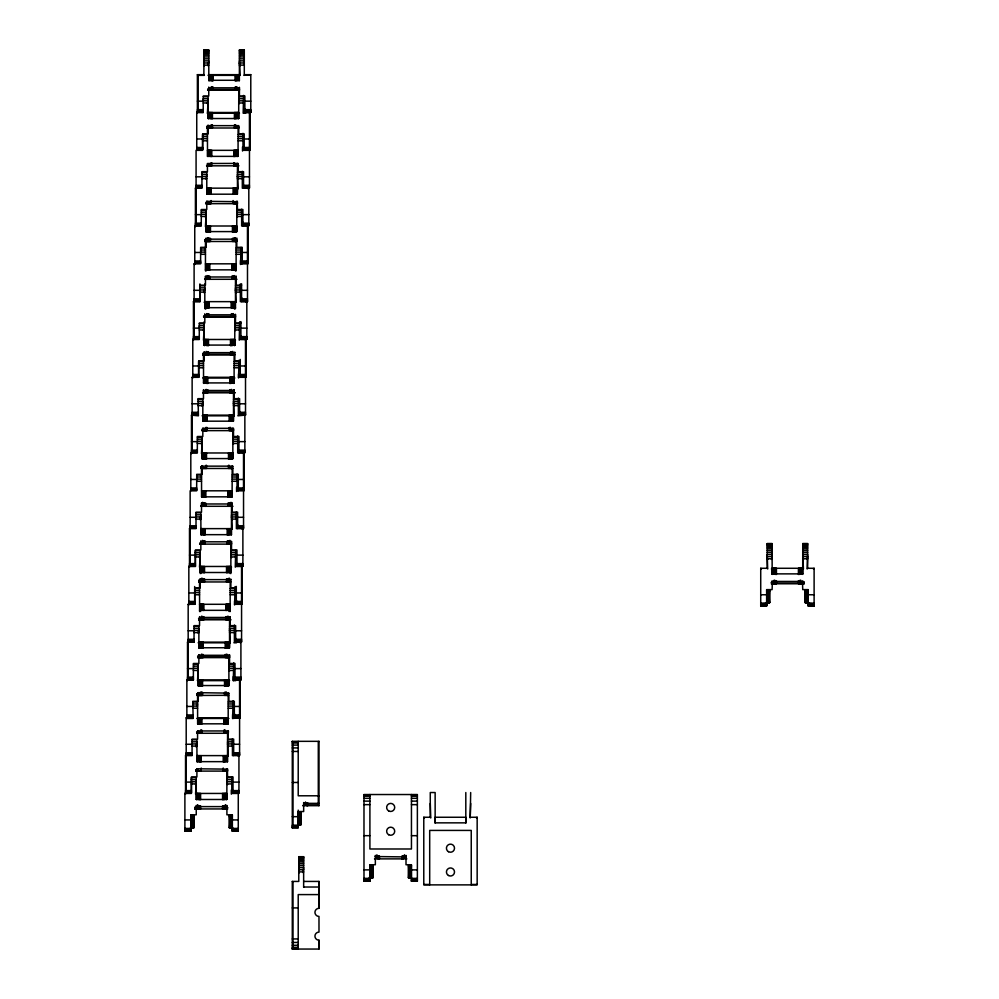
<?xml version="1.0" encoding="UTF-8"?>
<svg xmlns="http://www.w3.org/2000/svg" width="999" height="999" viewBox="0 0 999 999"><rect width="100%" height="100%" fill="white"/><g stroke="black" fill="none" stroke-linecap="round" stroke-linejoin="round"><path stroke-width="1.5" d="M196.241 799.487L226.91 799.487M196.903 761.65L227.572 761.65M197.565 723.825L228.234 723.825M198.214 685.988L198.214 664.11L193.344 664.11M199.538 610.327L230.207 610.327M200.2 572.502L230.869 572.502M200.849 534.665L231.518 534.665M201.511 496.84L232.18 496.84M202.173 459.003L202.173 437.137L197.303 437.137M202.834 421.178L233.491 421.178M204.807 307.68L235.477 307.68M205.457 269.855L236.126 269.855M206.119 232.03L206.119 210.152L201.249 210.152M206.781 194.193L237.45 194.193M207.442 156.368L238.112 156.368M208.092 118.531L238.761 118.531M298.214 811.538L303.659 811.538L303.659 802.547M303.646 881.43L318.981 881.43L318.993 908.316A4.046 4.046 0 0 0 314.947 912.362A4.046 4.046 0 0 0 318.981 916.408L318.993 932.104A4.046 4.046 0 0 0 314.947 936.15A4.046 4.046 0 0 0 318.981 940.196L318.981 949.05L292.295 949.05L292.295 881.43L298.776 881.43L298.776 856.705L303.646 856.705L303.646 887.274M318.981 949.05L318.993 940.196M406.006 855.394L406.006 864.747L411.451 864.747L411.451 881.143L417.37 881.143L417.37 794.53L363.986 794.53L363.986 881.143L369.905 881.143L369.905 864.747L375.349 864.747L375.349 855.394M406.006 856.917L375.349 856.555M465.809 823.114L465.809 817.257L435.139 817.257L435.139 823.114M196.241 806.967L196.241 806.081M185.539 755.619L186.226 756.305L186.226 792.694L185.539 793.368L185.539 755.619L192.033 755.619L192.12 739.135L197.565 739.135L197.565 731.305M198.876 655.656L198.876 654.757L198.876 663.473L193.444 663.473L193.344 679.957L186.863 679.957L186.863 717.719L187.537 717.032L192.457 717.032L192.782 717.719L186.201 717.794L186.888 718.468L193.157 718.468L192.782 701.31L198.214 701.31L198.214 693.481M194.006 642.132L194.093 625.649L199.538 625.649L199.538 616.932M194.755 604.22L194.755 587.812L200.2 587.812L200.2 578.821M195.417 566.396L195.417 549.987L200.849 549.987L200.849 540.996M189.498 528.633L190.172 529.32L190.172 565.709L189.498 566.396L189.498 528.633L195.979 528.633L196.066 512.162L201.511 512.162L201.511 503.434M190.147 528.558L190.147 490.809L196.641 490.809L196.728 474.325L202.173 474.325C202.597 460.452 200.037 467.969 206.518 468.469L206.518 465.372M197.952 415.147L191.471 415.147L198.426 415.821L198.052 398.663L203.484 398.663L203.484 389.947M204.146 353.009L204.146 352.11L204.146 360.839L198.701 360.839L198.701 377.235M193.444 328.134L199.363 328.134L199.363 323.002L204.807 323.002L204.807 314.285M200.025 301.573L200.025 285.177L205.457 285.177L205.457 276.448M206.119 239.51L206.119 237.999M196.741 149.788L202.66 149.788L202.66 133.854L208.092 133.854C208.529 119.98 205.956 127.497 212.437 127.997L212.437 124.9M197.39 101.161L203.309 101.161L203.309 96.016L208.754 96.016L208.754 87.3M771.74 556.942L772.09 554.47L767.22 554.47L767.682 568.955L767.22 568.281L760.726 568.281L760.726 606.031L766.645 606.031L766.645 589.622L772.09 589.622C772.914 574.787 769.567 583.516 776.435 583.766L776.435 580.669M208.092 126.024L208.092 125.212M207.43 163.861L207.43 171.678L201.998 171.678L201.91 188.162L195.417 188.162L195.417 225.911L196.104 225.237L196.104 188.848L195.417 188.162M204.807 315.172L204.807 314.011M200.849 542.157L200.849 541.358M200.2 579.994L200.2 579.183M239.36 80.482L239.423 49.95L244.293 49.95L244.293 74.675L250.786 74.675L250.786 112.425L244.867 112.425L244.867 96.016L239.423 96.016L239.423 87.3M242.233 263.748L242.233 247.34L236.788 247.34L236.788 237.999M241.571 285.177L236.126 285.177L236.126 276.448M235.477 315.172L235.477 314.285M240.26 360.839L234.815 360.839L234.815 352.11M245.517 414.947L239.598 415.072L239.598 398.663L234.153 398.663L234.153 389.947M237.937 524.912L237.625 528.558L237.625 512.162L232.18 512.162L232.18 503.434M237.287 565.709L236.963 566.396L236.963 549.987L231.518 549.987L231.518 541.271M236.301 587.812L230.869 587.812L230.869 579.095M235.964 638.398L235.652 642.057L235.652 625.649L230.207 625.649L230.207 616.932M229.545 655.656L229.545 654.757M226.91 806.967L226.91 806.081M771.403 568.955L772.09 568.281L802.759 568.281L803.433 568.955L802.759 554.47L807.629 554.47L807.155 568.955L807.629 568.281L814.11 568.281L814.11 606.031L808.191 606.031L808.191 589.622L802.759 589.622C801.922 574.787 805.269 583.516 798.413 583.766L798.413 580.669M470.679 803.446L470.204 817.944L470.679 792.532M208.242 64.585L208.754 60.864L203.883 60.864L204.233 64.585M206.269 178.072L206.781 174.35L201.91 174.35M204.296 291.558L204.807 287.837L199.937 287.837M202.322 405.057L202.822 401.336L197.952 401.336M200.337 518.543L200.849 514.822L195.979 514.822M198.364 632.03L198.876 628.321L194.006 628.321M197.215 706.455L197.565 703.97L192.695 703.97M192.033 746.091L196.903 746.091L196.216 746.765L196.903 741.807L192.033 741.807M303.134 871.34L303.646 867.619L298.776 867.619L299.25 872.577L298.776 871.89L303.646 871.89L302.972 872.577M234.153 390.035L232.63 392.008L229.807 392.807L229.807 389.71M230.207 617.007L228.684 618.993L225.861 619.792L225.861 616.695M406.006 856.106L404.632 858.066L401.898 858.878L401.898 856.056M208.092 101.024L207.417 113.187L239.448 113.187L238.761 112.5L208.092 112.5L207.417 113.187M206.119 214.51L205.432 226.673M204.146 327.997L203.459 340.159L204.146 339.485L234.815 339.485L235.502 340.159M202.822 403.658L202.148 406.293L202.822 405.606L197.952 405.606M202.173 441.496L201.486 453.658M200.849 517.157L200.175 519.78L200.849 519.105L195.979 519.105M200.2 554.982L199.513 567.145L200.2 566.47L230.869 566.47L231.543 567.145M198.876 630.644L198.202 633.279L198.876 632.592L194.006 632.592M198.214 668.481L197.54 680.644L229.57 680.644L228.896 679.957L198.214 679.957L197.54 680.644M196.216 746.765L196.903 744.143M196.241 781.967L195.567 794.13M233.991 754.857L233.666 755.544L233.666 739.135L228.234 739.135C227.934 725.886 230.282 732.579 223.888 733.278L223.888 730.182M244.867 112.425L245.18 108.779M243.868 187.4L243.544 188.087L243.544 171.678L238.112 171.678L238.112 163.861M240.347 283.903L240.347 301.648L246.828 301.648L246.828 339.41L240.909 339.298L241.234 335.764M239.598 415.072L239.922 411.426M239.261 452.222L238.936 452.897L238.936 436.501L233.504 436.501L233.504 428.671M238.599 490.047L238.274 490.734L238.274 474.325L232.842 474.325L232.842 466.496M235.314 679.195L234.99 679.882L234.99 663.473L229.545 663.473L229.545 655.294L198.876 655.294L200.399 656.818L203.222 657.617L203.222 654.52M234.653 714.06L234.328 717.719L234.328 701.31L228.896 701.31L228.896 693.481M233.329 792.694L233.017 793.368L233.017 776.972L227.572 776.972L227.397 768.78M231.78 776.66L231.78 793.443L238.274 793.443L238.274 831.205L232.355 831.205L232.68 827.559M239.211 88.112L235.077 90.16L235.077 87.063M237.238 201.598L233.104 203.659L233.104 200.549M235.264 315.097L231.131 317.145L231.131 314.048M233.291 428.583L229.146 430.631L229.146 427.535M231.318 542.082L227.173 544.13L227.173 541.033M229.345 655.569L225.2 657.617L225.2 654.52M227.36 769.055L223.227 771.103L223.227 768.006M243.631 95.405L243.169 113.187L245.679 113.187M240.996 247.402L240.534 264.51L240.534 260.414M239.211 340.159L239.685 321.74M239.023 360.214L238.549 377.997L238.549 373.913M235.264 567.145L235.739 550.049M235.077 586.55L234.603 604.982L234.603 600.899M235.801 680.644L233.291 680.644L233.766 662.861M238.911 754.857L239.585 755.544L239.585 717.794L232.63 718.468L233.104 700.761M226.885 806.418L225.399 808.141L222.565 808.94L222.565 805.843M238.336 126.286L234.415 127.997L234.415 124.9M236.363 239.785L232.442 241.483L232.442 238.386M234.39 353.271L230.469 354.97L230.469 351.873M232.405 466.758L228.496 468.469L228.496 465.372M292.295 949.05L292.969 948.363L292.969 882.105L292.295 881.43M208.067 65.822L208.754 65.135L203.883 65.135L204.358 65.822L203.883 62.974L208.754 62.974M203.309 112.425L197.39 112.313L198.077 111.751L198.077 75.35L197.39 74.675L203.883 74.675L204.358 75.35L198.077 75.35M250.786 74.675L243.818 75.35M197.415 149.575L196.741 150.262L196.741 112.5L203.222 112.5L203.222 98.689L208.092 98.689L207.417 103.646L208.092 102.972L203.222 102.972M250.125 112.5L249.438 113.187L249.438 149.575L250.125 150.262L250.125 112.5L243.631 112.5M206.094 179.308L206.781 178.634L201.91 178.634M248.127 188.848L248.813 188.162L242.32 188.162L242.32 171.366M195.442 263.062L194.755 263.748L194.755 225.999L201.249 225.999L201.336 209.515L206.781 209.515L206.781 201.323L237.45 201.686M248.152 225.999L247.465 226.673L247.465 263.062L248.152 263.748L248.152 225.999L241.658 225.999L241.658 209.203M204.121 292.807L204.807 292.12L199.937 292.12M204.121 302.335L204.807 301.648L235.477 301.648L236.151 302.335L235.477 287.837L240.347 287.837M193.444 301.648L193.444 339.41L194.131 338.723L194.131 302.335L193.444 301.648L199.937 301.648L199.937 283.903M246.154 302.335L246.828 301.648M193.469 376.561L192.782 377.235L192.782 339.485L199.276 339.485L199.276 325.674L204.146 325.674L203.459 330.632L204.146 329.957L199.276 329.957M246.179 339.485L245.492 340.159L245.492 376.561L246.179 377.235L246.179 339.485L239.685 339.485M238.374 398.126L238.374 415.147L244.855 415.147L237.899 415.821M191.496 490.047L190.809 490.734L190.809 452.972L197.303 452.972L197.39 436.501L202.822 436.501L202.822 428.309L233.504 428.309M244.193 452.972L243.519 453.658L243.519 490.047L244.193 490.734L244.193 452.972L237.712 452.972L237.712 435.951M242.195 529.32L242.882 528.633L236.388 528.633L236.388 511.838M189.51 603.546L188.836 604.22L188.836 566.47L195.329 566.47L195.329 550.624L200.2 550.624L200.2 573.526M242.22 566.47L241.546 567.145L241.546 603.546L242.22 604.22L242.22 566.47L235.739 566.47M240.222 642.807L240.909 642.132L240.909 679.882L233.766 679.957M238.249 756.305L238.936 755.619L232.442 755.619L232.442 738.823M232.355 831.205L232.355 814.797L226.91 814.797L226.91 806.618L196.241 806.618L196.241 814.797L190.809 814.797L190.809 831.205L184.89 831.205L185.564 830.519M292.295 741.333L292.982 742.02L292.982 827.259L292.295 827.946L292.295 741.333L318.981 741.333L318.294 742.02L318.294 804.994L318.981 805.681L302.66 805.681M363.986 881.143L364.672 880.456M411.451 881.143L412.137 880.456M476.486 817.944L477.16 817.257L470.679 817.257M771.403 559.428L772.09 558.741L767.22 558.741L767.682 559.428L767.22 556.58L772.09 556.58M813.436 568.955L814.11 568.281M227.834 503.196L227.834 506.293L231.094 505.219L232.18 502.809M230.145 580.581L226.523 581.955L226.523 578.858M228.159 694.068L224.538 695.454L224.538 692.344M231.78 276.211L231.78 279.308L235.04 278.246L236.126 276.174M233.766 162.725L233.766 165.822L238.224 164.785M236.888 86.776L236.888 89.81L239.548 89.123M238.886 126.948L236.226 127.635L238.886 127.76M237.562 202.61L234.902 203.297L237.562 203.421M234.253 238.099L234.253 241.134L236.913 240.447M233.591 275.936L233.591 278.958L236.251 278.271M232.929 313.761L232.929 316.795L235.589 316.109M231.618 389.423L231.618 392.445L234.278 391.77M233.616 429.595L230.956 430.282L233.616 430.394M229.645 502.909L229.645 505.944L232.305 505.257M228.983 540.746L228.983 543.768L231.643 543.081M227.66 616.408L227.66 619.43L230.319 618.743M227.01 654.233L227.01 657.267L229.67 656.58M800.211 580.382L800.211 583.416L804.207 582.392M228.346 732.242L225.687 732.929L228.346 733.041M227.697 770.067L225.037 770.753L227.697 770.878M224.375 805.556L224.375 808.591L227.035 807.904M803.733 582.467L800.748 583.216L800.748 580.219M227.884 807.642L224.912 808.378L224.912 805.394M801.235 582.966L804.02 582.33M808.191 603.384L805.219 602.709L805.219 590.434L808.191 589.76M766.645 603.384L769.63 602.709L769.63 590.434L766.645 589.76M805.219 590.509L808.191 589.847M769.63 602.647L760.726 603.259M193.781 827.821L190.809 828.483L193.781 827.884L193.781 815.609M301.186 824.562L298.214 825.224L301.186 824.625L301.186 812.349L298.214 811.675L301.186 812.412M372.877 877.759L369.905 878.421L372.877 877.834L372.877 865.546M805.219 590.709L808.191 590.072M766.645 603.084L769.63 602.447M229.37 815.883L232.355 815.234M190.809 828.258L193.781 827.609M298.214 824.999L301.186 824.35M408.479 865.821L411.451 865.184M369.905 878.196L372.877 877.559M801.66 582.692L804.282 582.167M805.219 591.046L808.191 590.434M766.645 602.709L769.63 602.11M229.37 816.22L232.355 815.609M190.809 827.884L193.781 827.284M298.214 824.625L301.186 824.013M408.479 866.158L411.451 865.559M369.905 877.821L372.877 877.222M805.219 591.508L808.191 590.946M766.645 602.197L769.63 601.648M229.37 816.67L232.355 816.121M190.809 827.372L193.781 826.822M298.214 824.113L301.186 823.563M408.479 866.62L411.451 866.058M369.905 877.309L372.877 876.76M805.219 592.07L808.191 591.583M766.645 601.573L769.63 601.073M229.37 817.244L232.355 816.757M190.809 826.735L193.781 826.248M298.214 823.476L301.186 822.989M408.479 867.194L411.451 866.695M369.905 876.685L372.877 876.185M805.219 592.744L808.191 592.332M766.645 600.824L769.63 600.399M229.37 817.919L232.355 817.507M190.809 825.998L193.781 825.574M298.214 822.726L301.186 822.314M408.479 867.856L411.451 867.444M369.905 875.936L372.877 875.524M805.219 593.506L808.191 593.169M766.645 599.974L769.63 599.65M229.37 818.681L232.355 818.343M190.809 825.149L193.781 824.812M298.214 821.89L301.186 821.553M408.479 868.618L411.451 868.281M369.905 875.099L372.877 874.762M805.219 594.33L808.191 594.093M766.645 599.063L769.63 598.813M229.37 819.505L232.355 819.255M190.809 824.237L193.781 823.988M298.214 820.978L301.186 820.728M408.479 869.442L411.451 869.205M369.905 874.175L372.877 873.938M805.219 595.204L808.191 595.054M766.645 598.089L769.63 597.939M229.37 820.379L232.355 820.229M190.809 823.263L193.781 823.114M298.214 820.004L301.186 819.854M408.479 870.329L411.451 870.179M369.905 873.201L372.877 873.051M208.629 89.922L213.099 90.16L213.099 87.063M206.643 127.81L210.639 127.635L206.643 126.611M207.317 165.584L211.788 165.822L211.788 162.725M206.656 203.421L211.126 203.659L211.126 200.549M204.67 241.308L210.464 241.483L210.464 238.386M205.344 279.083L209.802 279.308L209.802 276.211M204.683 316.908L209.153 317.145L209.153 314.048M202.697 354.795L208.491 354.97L208.491 351.873M203.371 392.57L207.829 392.807L207.829 389.71M202.71 430.394L207.18 430.631L207.18 427.535M200.724 468.294L204.708 468.106L200.724 467.082M201.386 506.056L205.856 506.293L205.856 503.196M200.737 543.893L205.195 544.13L205.195 541.033M198.751 581.78L204.545 581.955L204.545 578.858M771.965 583.528L774.625 583.416L774.625 580.382M199.413 619.555L203.883 619.792L203.883 616.695M198.764 657.379L201.423 657.267L201.423 654.233M196.766 695.267L202.56 695.454L202.56 692.344M197.44 733.041L201.91 733.278L201.91 730.182M196.778 770.878L201.249 771.103L201.249 768.006M194.793 808.765L200.587 808.94L200.587 805.843M207.592 90.06L211.863 89.972L211.863 86.913M206.93 127.897L211.214 127.797L211.214 124.738M207.705 165.697L210.552 165.634M205.619 203.559L209.89 203.459M204.957 241.383L209.241 241.296L209.241 238.237M205.719 279.183L208.579 279.121L208.579 276.061M203.646 317.045L207.917 316.958L207.917 313.898M202.984 354.882L207.255 354.782L207.255 351.723M203.746 392.682L206.606 392.607L206.606 389.548M201.661 430.544L205.944 430.444L205.944 427.385M201.011 468.369L205.282 468.269M201.773 506.168L204.633 506.106L204.633 503.046M199.688 544.03L203.971 543.931L203.971 540.871M772.352 583.641L775.199 583.578L775.199 580.519M199.8 619.655L202.647 619.592L202.647 616.533M197.715 657.517L201.998 657.429L201.998 654.37M197.827 733.154L200.674 733.091L200.674 730.032M195.742 771.016L200.025 770.916M195.08 808.84L199.363 808.753L199.363 805.694M805.219 596.116L808.191 596.066M766.645 597.09L769.63 597.04M298.214 818.993L301.186 818.943M229.37 821.29L232.355 821.24M190.809 822.252L193.781 822.202M408.479 871.228L411.451 871.178M369.905 872.202L372.877 872.152M207.892 90.122L212.475 90.085L212.475 87M207.23 127.959L211.813 127.922L211.813 124.838M206.581 165.784L211.151 165.747L211.151 162.662M205.919 203.621L210.502 203.584M205.257 241.446L209.84 241.408L209.84 238.324M203.284 354.932L207.867 354.907L207.867 351.823M201.311 468.431L205.894 468.394L205.894 465.309M200.649 506.256L205.232 506.218L205.232 503.134M199.987 544.093L204.57 544.055L204.57 540.971M199.338 581.918L203.921 581.88L203.921 578.796M198.676 619.755L203.259 619.717L203.259 616.633M198.014 657.579L202.597 657.542L202.597 654.457M197.365 695.416L201.935 695.379L201.935 692.295M196.703 733.241L201.286 733.204L201.286 730.119M196.041 771.078L200.624 771.041M195.379 808.903L199.962 808.865L199.962 805.781M206.681 351.598L206.681 354.62L204.171 352.447M202.735 578.571L202.735 581.605L200.225 579.432M196.266 806.618L198.789 808.591L198.789 805.556M203.883 50.1L208.754 50.1M239.423 50.1L244.293 50.1M203.883 50.562L208.754 50.562M239.423 50.562L244.293 50.562M203.883 51.324L208.754 51.324M239.423 51.324L244.293 51.324M203.883 52.36L208.754 52.36M239.423 52.36L244.293 52.36M203.883 53.659L208.754 53.659M239.423 53.659L244.293 53.659M203.883 55.195L208.754 55.195M239.423 55.195L244.293 55.195M203.883 56.931L208.754 56.931M239.423 56.931L244.293 56.931M203.883 58.829L208.754 58.829M239.423 58.829L244.293 58.829M244.293 60.864L239.423 60.864L240.11 75.35L208.067 75.35L208.754 74.675L239.423 74.675L240.11 75.35M239.423 62.974L244.293 62.974M244.293 65.135L239.423 65.135L240.11 65.822L239.423 63.187M208.754 80.27L239.423 80.27M208.754 87.837L239.423 87.837M209.016 89.485L239.161 89.485M207.929 90.16L239.273 90.16M203.222 96.653L208.092 96.653L208.154 118.319M238.761 96.653L243.631 96.653M243.631 98.689L238.761 98.689L239.273 102.41M203.222 100.812L208.092 100.812M238.761 100.812L243.631 100.812M244.867 101.161L250.786 101.161M243.631 102.972L238.761 102.972L239.448 103.646M197.39 109.653L203.309 109.653M244.867 109.653L250.786 109.653M197.39 110.614L203.309 110.614M244.867 110.614L250.786 110.614M197.39 111.401L203.309 111.401M244.867 111.401L250.786 111.401M197.39 111.963L203.309 111.963M244.867 111.963L250.786 111.963M208.092 125.662L238.761 125.662L238.761 133.854L244.206 133.854L244.206 150.262M206.843 127.997L238.611 127.997M207.43 134.49L202.56 134.49L202.56 150.337L196.079 150.337L196.079 188.087M238.112 134.49L242.982 134.49M202.56 136.526L207.43 136.526M238.112 136.526L242.982 136.526M202.56 138.636L207.43 138.636M238.112 138.636L242.982 138.636M196.741 138.986L202.66 138.986M244.206 138.986L250.125 138.986M202.56 140.797L207.43 140.797M238.112 140.797L242.982 140.797M196.741 147.49L202.66 147.49M244.206 147.49L250.125 147.49M196.741 148.451L202.66 148.451M244.206 148.451L250.125 148.451M196.741 149.226L202.66 149.226M244.206 149.226L250.125 149.226M244.206 149.788L250.125 149.788M207.43 150.337L238.112 150.337M206.618 165.822L238.936 165.822L234.39 165.747L234.39 162.662M201.91 172.315L206.781 172.315L206.781 193.818M237.45 172.315L242.32 172.315M242.32 174.35L237.45 174.35L238.124 188.848M201.91 176.473L206.781 176.473M237.45 176.473L242.32 176.473M196.079 176.811L201.998 176.811M243.544 176.811L249.463 176.811M242.32 178.634L237.45 178.634L238.124 179.308L237.45 176.686M196.079 185.315L201.998 185.315M243.544 185.315L249.463 185.315M196.079 186.276L201.998 186.276M243.544 186.276L249.463 186.276M196.079 187.05L201.998 187.05M243.544 187.05L249.463 187.05M196.079 187.625L201.998 187.625M243.544 187.625L249.463 187.625M205.956 203.659L237.3 203.659M236.788 210.152L241.658 210.152M201.249 212.175L206.119 212.175L205.432 217.145L206.119 216.458L201.249 216.458M241.658 212.175L236.788 212.175L237.3 215.896M201.249 214.298L206.119 214.298M236.788 214.298L241.658 214.298M195.417 214.648L201.336 214.648M242.894 214.648L248.813 214.648M241.658 216.458L236.788 216.458L237.475 217.145M195.417 223.152L201.336 223.152M242.894 223.152L248.813 223.152M195.417 224.113L201.336 224.113M242.894 224.113L248.813 224.113M195.417 224.887L201.336 224.887M242.894 224.887L248.813 224.887M195.417 225.449L201.336 225.449M242.894 225.449L248.813 225.449M206.119 225.999L236.788 225.999L236.588 231.968M206.119 231.593L236.788 231.593L236.788 201.274M236.788 239.161L206.119 239.161L206.119 247.34L200.674 247.34L200.587 263.823L194.106 263.823L194.106 301.573M204.87 241.483L236.638 241.483M200.587 247.977L205.457 247.977M236.126 247.977L240.996 247.977M200.587 250.012L205.457 250.012M236.126 250.012L240.996 250.012M200.587 252.123L205.457 252.123M236.126 252.123L240.996 252.123M194.755 252.472L200.674 252.472M242.233 252.472L248.152 252.472M200.587 254.295L205.457 254.295M236.126 254.295L240.996 254.295M194.755 260.976L200.674 260.976M242.233 260.976L248.152 260.976M194.755 261.938L200.674 261.938M242.233 261.938L248.152 261.938M194.755 262.712L200.674 262.712M242.233 262.712L248.152 262.712M194.755 263.286L200.674 263.286M242.233 263.286L248.152 263.286M205.457 263.823L236.126 263.823M240.996 263.823L247.49 263.823L247.49 301.573L246.815 300.899M205.457 276.985L236.126 276.985M199.937 285.814L204.807 285.814M235.477 285.814L240.347 285.814M199.937 289.96L204.807 289.96M235.477 289.96L240.347 289.96M194.106 290.309L200.025 290.309M241.571 290.309L247.49 290.309M240.347 292.12L235.477 292.12L236.151 292.807L235.477 290.172M194.106 298.813L200.025 298.813M241.571 298.813L247.49 298.813M194.106 299.775L200.025 299.775M241.571 299.775L247.49 299.775M194.106 300.549L200.025 300.549M241.571 300.549L247.49 300.549M194.106 301.111L200.025 301.111M241.571 301.111L247.49 301.111M194.106 301.461L200.025 301.461M241.571 301.461L247.49 301.461M204.807 314.822L235.477 314.822L235.477 323.002L240.909 323.002M203.559 316.458L235.202 316.458M235.327 317.145L203.983 317.145L208.529 317.07L208.529 313.986M199.276 323.639L204.146 323.639M234.815 323.639L239.685 323.639M239.685 325.674L234.815 325.674L235.327 329.395M199.276 327.784L204.146 327.784M234.815 327.784L239.685 327.784M240.909 328.134L246.828 328.134M239.685 329.957L234.815 329.957L235.502 330.632M193.444 336.638L199.363 336.638M240.909 336.638L246.828 336.638M193.444 337.6L199.363 337.6M240.909 337.6L246.828 337.6M193.444 338.374L199.363 338.374M240.909 338.374L246.828 338.374M193.444 338.948L199.363 338.948M240.909 338.948L246.828 338.948M193.444 339.298L199.363 339.298M204.146 345.08L234.815 345.08M204.146 352.647L234.815 352.647M202.909 354.295L234.553 354.295M202.897 354.97L234.665 354.97M203.484 361.476L198.614 361.476L198.614 377.31L192.133 377.31L192.133 415.072L192.807 414.385L197.727 414.385L198.052 415.072L192.133 414.947M234.153 361.476L239.023 361.476M198.614 363.499L203.484 363.499M234.153 363.499L239.023 363.499M198.614 365.622L203.484 365.622M234.153 365.622L239.023 365.622M192.782 365.971L198.701 365.971M240.26 365.971L246.179 365.971M198.614 367.782L203.484 367.782M234.153 367.782L239.023 367.782M192.782 374.475L198.701 374.475M240.26 374.475L246.179 374.475M192.782 375.437L198.701 375.437M240.26 375.437L246.179 375.437M192.782 376.211L198.701 376.211M240.26 376.211L246.179 376.211M192.782 376.773L198.701 376.773M240.26 376.773L246.179 376.773M192.782 377.123L198.701 377.123M240.26 377.123L246.179 377.123M203.484 377.31L234.153 377.31M239.023 377.31L245.517 377.31L245.517 415.072L239.922 414.385M202.809 377.997L234.84 377.997M203.484 382.917L234.153 382.917M203.484 390.484L234.153 390.484M203.759 392.12L233.891 392.12M234.977 392.807L202.66 392.807L207.205 392.732L207.205 389.647M197.952 399.3L202.822 399.3L202.822 420.791M233.504 399.3L238.374 399.3M238.374 401.336L233.504 401.336L234.178 415.821L202.148 415.821L202.822 415.147L233.504 415.147L234.178 415.821M197.952 403.446L202.822 403.446M233.504 403.446L238.374 403.446M192.133 403.796L198.052 403.796M239.598 403.796L245.517 403.796M238.374 405.606L233.504 405.606L234.178 406.293L233.504 403.658M192.133 412.3L198.052 412.3M239.598 412.3L245.517 412.3M192.133 413.261L198.052 413.261M239.598 413.261L245.517 413.261M192.133 414.036L198.052 414.036M239.598 414.036L245.517 414.036M192.133 414.61L198.052 414.61M239.598 414.61L245.517 414.61M233.341 430.631L202.01 430.631L206.543 430.557L206.543 427.485M232.842 437.137L237.712 437.137M197.303 439.16L202.173 439.16L201.486 444.118L202.173 443.444L197.303 443.444M237.712 439.16L232.842 439.16L233.354 442.882M197.303 441.283L202.173 441.283M232.842 441.283L237.712 441.283M191.471 441.633L197.39 441.633M238.936 441.633L244.855 441.633M237.712 443.444L232.842 443.444L233.516 444.118M191.471 450.124L197.39 450.124M238.936 450.124L244.855 450.124M191.471 451.098L197.39 451.098M238.936 451.098L244.855 451.098M191.471 451.873L197.39 451.873M238.936 451.873L244.855 451.873M191.471 452.435L197.39 452.435M238.936 452.435L244.855 452.435M202.173 452.972L232.842 452.972M202.173 458.578L232.842 458.578L232.842 428.259M202.173 466.146L232.842 466.146M200.924 468.469L232.692 468.469M196.641 474.962L201.511 474.962M232.18 474.962L237.05 474.962M196.641 476.998L201.511 476.998M232.18 476.998L237.05 476.998M196.641 479.108L201.511 479.108M232.18 479.108L237.05 479.108M190.809 479.458L196.728 479.458M238.274 479.458L244.193 479.458M196.641 481.268L201.511 481.268M232.18 481.268L237.05 481.268M190.809 487.962L196.728 487.962M238.274 487.962L244.193 487.962M190.809 488.923L196.728 488.923M238.274 488.923L244.193 488.923M190.809 489.697L196.728 489.697M238.274 489.697L244.193 489.697M190.809 490.272L196.728 490.272M238.274 490.272L244.193 490.272M201.511 490.809L232.18 490.809M201.511 503.971L232.18 503.971M200.687 506.293L233.004 506.293M195.979 512.799L200.849 512.799L200.911 534.453M231.518 512.799L236.388 512.799M236.388 514.822L231.518 514.822L232.205 529.32M195.979 516.945L200.849 516.945M231.518 516.945L236.388 516.945M190.147 517.295L196.066 517.295M237.625 517.295L243.544 517.295M236.388 519.105L231.518 519.105L232.205 519.78L231.518 517.157M190.147 525.786L196.066 525.786M237.625 525.786L243.544 525.786M190.147 526.76L196.066 526.76M237.625 526.76L243.544 526.76M190.147 527.534L196.066 527.534M237.625 527.534L243.544 527.534M190.147 528.096L196.066 528.096M237.625 528.096L243.544 528.096M200.849 528.633L231.518 528.633M200.849 541.808L231.518 541.808M767.22 543.706L772.09 543.706M802.759 543.706L807.629 543.706M199.613 544.13L231.368 544.13M767.22 544.168L772.09 544.168M802.759 544.168L807.629 544.168M767.22 544.93L772.09 544.93M802.759 544.93L807.629 544.93M767.22 545.966L772.09 545.966M802.759 545.966L807.629 545.966M767.22 547.265L772.09 547.265M802.759 547.265L807.629 547.265M767.22 548.801L772.09 548.801M802.759 548.801L807.629 548.801M767.22 550.536L772.09 550.536M802.759 550.536L807.629 550.536M230.869 550.624L235.739 550.624M767.22 552.435L772.09 552.435M802.759 552.435L807.629 552.435M195.329 552.659L200.2 552.659L199.513 557.617L200.2 556.93L195.329 556.93M235.739 552.659L230.869 552.659L231.206 555.132M195.329 554.77L200.2 554.77M230.869 554.77L235.739 554.77M189.498 555.119L195.417 555.119M236.963 555.119L242.882 555.119M802.759 556.58L807.629 556.58L807.155 559.428L807.629 558.741L802.759 558.741L803.433 559.428L802.759 556.793M235.739 556.93L230.869 556.93L231.543 557.617M189.498 563.623L195.417 563.623M236.963 563.623L242.882 563.623M189.498 564.585L195.417 564.585M236.963 564.585L242.882 564.585M189.498 565.359L195.417 565.359M236.963 565.359L242.882 565.359M189.498 565.933L195.417 565.933M236.963 565.933L242.882 565.933M189.498 566.271L195.417 566.271M236.963 566.271L242.882 566.271M772.09 573.876L802.759 573.876M200.2 579.632L230.869 579.632M772.09 581.443L802.759 581.443M230.707 581.955L198.951 581.955L203.309 581.768L203.309 578.708M772.352 583.091L803.995 583.091M804.008 583.766L771.265 583.766L775.811 583.691L775.811 580.606M194.668 588.448L199.538 588.448M230.207 588.448L235.077 588.448M194.668 590.484L199.538 590.484M230.207 590.484L235.077 590.484M194.668 592.607L199.538 592.607M230.207 592.607L235.077 592.607M188.836 592.956L194.755 592.956M236.301 592.956L242.22 592.956M194.668 594.767L199.538 594.767M230.207 594.767L235.077 594.767M760.726 594.767L766.645 594.767M808.191 594.767L814.11 594.767M188.836 601.448L194.755 601.448M236.301 601.448L242.22 601.448M188.836 602.409L194.755 602.409M236.301 602.409L242.22 602.409M188.836 603.196L194.755 603.196M236.301 603.196L242.22 603.196M814.11 603.259L805.219 602.647M188.836 603.758L194.755 603.758M236.301 603.758L242.22 603.758M188.836 604.108L194.755 604.108M236.301 604.108L242.22 604.108M760.726 604.233L766.645 604.233M808.191 604.233L814.11 604.233M188.174 642.057L188.174 604.295L194.668 604.295L194.668 586.55M199.538 604.295L230.207 604.295M235.077 604.295L241.571 604.295L241.571 642.057L234.415 642.132L234.415 625.024M760.726 605.007L766.645 605.007M808.191 605.007L814.11 605.007M760.726 605.569L766.645 605.569M808.191 605.569L814.11 605.569M760.726 605.918L766.645 605.918L766.32 602.385M199.538 617.457L230.207 617.457M199.8 619.105L229.945 619.105M198.714 619.792L231.031 619.792M194.006 626.286L198.876 626.286L198.876 647.777L229.545 647.727L229.545 617.407M229.545 626.286L234.415 626.286M234.415 628.321L229.545 628.321L230.232 642.807L198.202 642.807L198.876 642.132L229.545 642.132L230.232 642.807M194.006 630.431L198.876 630.431M229.545 630.431L234.415 630.431M188.174 630.781L194.093 630.781M235.652 630.781L241.571 630.781M234.415 632.592L229.545 632.592L230.232 633.279L229.545 630.644M188.174 639.285L194.093 639.285M235.652 639.285L241.571 639.285M188.174 640.247L194.093 640.247M235.652 640.247L241.571 640.247M188.174 641.021L194.093 641.021M235.652 641.021L241.571 641.021M188.174 641.595L194.093 641.595M235.652 641.595L241.571 641.595M187.512 642.132L188.199 642.807L188.199 679.195L187.512 679.882L187.512 642.132L194.093 641.932M233.941 642.807L236.463 642.807M197.64 656.942L229.283 656.942M197.627 657.617L229.395 657.617M228.896 664.11L233.766 664.11M193.344 666.146L198.214 666.146L197.54 671.103L198.214 670.429L193.344 670.429M233.766 666.146L228.896 666.146L229.233 668.631M193.344 668.269L198.214 668.269M228.896 668.269L233.766 668.269M187.512 668.606L193.444 668.606M234.99 668.606L240.909 668.606M233.766 670.429L228.896 670.429L229.57 671.103M187.512 677.11L193.444 677.11M234.99 677.11L240.909 677.11M187.512 678.071L193.444 678.071M234.99 678.071L240.909 678.071M187.512 678.845L193.444 678.845M234.99 678.845L240.909 678.845M187.512 679.42L193.444 679.42M234.99 679.42L240.909 679.42M187.512 679.77L193.444 679.77M234.99 679.77L240.909 679.77M198.214 685.551L228.896 685.551L228.896 655.232M198.214 692.669L228.896 693.119M192.695 701.947L197.565 701.947M228.234 701.947L233.104 701.947M228.234 703.97L233.104 703.97M192.695 706.093L197.565 706.093M228.234 706.093L233.104 706.093M186.863 706.443L192.782 706.443M234.328 706.443L240.247 706.443M192.695 708.254L197.565 708.254M228.234 708.254L233.104 708.254M186.863 714.947L192.782 714.947M234.328 714.947L240.247 714.947M186.863 715.908L192.782 715.908M234.328 715.908L240.247 715.908M186.863 716.683L192.782 716.683M234.328 716.683L240.247 716.683M234.653 717.032L240.247 717.719L233.104 717.794M186.863 717.245L192.782 717.245M234.328 717.245L240.247 717.245M186.863 717.594L192.782 717.594M234.328 717.594L240.247 717.594M197.565 717.794L228.234 717.794M196.878 718.468L228.908 718.468M197.565 730.956L228.234 730.956M196.741 733.278L228.084 733.278M192.033 739.772L196.903 739.772L196.965 761.438M227.572 739.772L232.442 739.772M232.442 741.807L227.572 741.807L228.259 756.305M292.295 741.758L298.214 741.758M292.295 743.019L298.214 743.019M192.033 743.93L196.903 743.93M227.572 743.93L232.442 743.93M186.201 744.267L192.12 744.267M233.666 744.267L239.585 744.267M292.295 745.092L298.214 745.092M232.442 746.091L227.572 746.091L228.259 746.765L227.572 744.143M292.295 747.926L298.214 747.926M292.295 751.448L298.214 751.448M186.201 752.771L192.12 752.771M233.666 752.771L239.585 752.771M186.201 753.733L192.12 753.733M233.666 753.733L239.585 753.733M186.201 754.507L192.12 754.507M233.666 754.507L239.585 754.507M186.201 755.082L192.12 755.082M233.666 755.082L239.585 755.082M196.903 755.619L227.572 755.619M195.654 771.103L227.422 771.103M226.91 777.609L231.78 777.609M191.371 779.632L196.241 779.632L195.567 784.602L196.241 783.915L191.371 783.915M231.78 779.632L226.91 779.632L227.26 782.117M191.371 781.755L196.241 781.755M226.91 781.755L231.78 781.755M185.539 782.105L191.458 782.105M233.017 782.105L238.936 782.105M292.295 782.467L298.214 782.467M231.78 783.915L226.91 783.915L227.597 784.602M185.539 790.609L191.458 790.609M233.017 790.609L238.936 790.609M185.539 791.57L191.458 791.57M233.017 791.57L238.936 791.57M185.539 792.344L191.458 792.344M233.017 792.344L238.936 792.344M185.539 792.906L191.458 792.906L191.458 776.972L196.903 776.972L196.903 768.78L227.572 769.143M233.017 792.906L238.936 792.906M184.89 831.205L184.89 793.443L191.371 793.443L191.371 777.609L196.241 777.609L196.303 799.262M196.241 793.443L226.91 793.443M363.986 794.954L369.905 794.954M411.451 794.954L417.37 794.954M318.981 795.791L298.214 795.791L298.214 741.333M363.986 796.228L369.905 796.228M411.451 796.228L417.37 796.228M363.986 798.301L369.905 798.301M411.451 798.301L417.37 798.301M363.986 801.123L369.905 801.123M411.451 801.123L417.37 801.123M303.659 803.358L318.981 803.358M363.986 804.645L369.905 804.645M411.451 804.645L417.37 804.645M303.459 804.994L318.294 804.994M194.992 808.94L227.735 808.94L223.189 808.865L223.189 805.781M292.295 816.67L298.214 816.67M477.16 817.257L477.16 884.877L423.776 884.877L423.776 817.257L430.269 817.257L430.744 817.944L430.269 803.446M184.89 819.929L190.809 819.929M232.355 819.929L238.274 819.929M292.295 825.174L298.214 825.174M292.295 826.136L298.214 826.136M292.295 826.91L298.214 826.91M292.295 827.484L298.214 827.484M292.295 827.834L298.214 827.946L298.214 810.127M184.89 828.433L190.809 828.433M232.355 828.433L238.274 828.433M184.89 829.395L190.809 829.395M232.355 829.395L238.274 829.395M184.89 830.169L190.809 830.169M232.355 830.169L238.274 830.169M184.89 830.743L190.809 830.743M232.355 830.743L238.274 830.743M184.89 831.093L190.809 831.093M232.355 831.093L238.274 831.093M363.986 835.676L369.905 835.676M411.451 835.676L417.37 835.676M298.776 856.867L303.646 856.867M298.776 857.317L303.646 857.317M298.776 858.079L303.646 858.079M374.525 858.878L406.83 858.878M298.776 859.115L303.646 859.115M298.776 860.414L303.646 860.414M298.776 861.95L303.646 861.95M298.776 863.685L303.646 863.685M298.776 865.584L303.646 865.584M303.646 869.729L298.776 869.729L299.25 872.577M363.986 869.879L369.905 869.879M411.451 869.879L417.37 869.879M363.986 878.371L369.905 878.371M411.451 878.371L417.37 878.371M363.986 879.345L369.905 879.345M411.451 879.345L417.37 879.345M363.986 880.119L369.905 880.119M411.451 880.119L417.37 880.119M363.986 880.681L369.905 880.681M411.451 880.681L417.37 880.681M363.986 881.031L369.905 881.031M411.451 881.031L417.37 881.031M423.776 884.452L429.695 884.452M471.241 884.452L477.16 884.452M303.646 887.025L318.981 887.025M318.981 894.592L298.214 894.592L298.214 949.05M292.295 907.916L298.214 907.916M292.295 938.935L298.214 938.935M292.295 942.457L298.214 942.457M292.295 945.291L298.214 945.291M292.295 947.364L298.214 947.364M292.295 948.625L298.214 948.625M237.263 201.323L237.45 209.515L242.894 209.515L242.894 225.911L243.207 222.265M226.898 806.618L226.91 805.456M238.761 90.11L235.702 90.085L235.702 87M238.099 127.947L235.04 127.922L235.04 124.838M233.729 203.584L236.775 203.609M236.126 241.433L233.067 241.408L233.067 238.324M234.802 317.095L231.756 317.07L231.756 313.986M234.153 354.92L231.094 354.907L231.094 351.823M235.015 392.769L230.432 392.732L230.432 389.647M232.829 430.581L229.782 430.557L229.782 427.485M232.168 468.419L229.121 468.394L229.121 465.309M231.518 506.243L228.459 506.218L228.459 503.134M230.856 544.08L227.797 544.055L227.797 540.971M803.621 583.728L799.038 583.691L799.038 580.606M230.195 581.905L227.148 581.88L227.148 578.796M229.545 619.742L226.486 619.717L226.486 616.633M228.883 657.567L225.824 657.542L225.824 654.457M228.222 695.404L225.175 695.379L225.175 692.295M227.56 733.229L224.513 733.204L224.513 730.119M223.851 771.041L226.91 771.066M766.645 596.066L769.63 596.116M805.219 597.04L808.191 597.09M298.214 817.981L301.186 818.031M190.809 821.24L193.781 821.29M229.37 822.202L232.355 822.252M369.905 871.178L372.877 871.228M408.479 872.152L411.451 872.202M239.161 90.035L236.313 89.972L236.313 86.913M238.499 127.86L235.652 127.797L235.652 124.738M234.99 165.634L237.837 165.697M234.328 203.459L237.188 203.521M236.526 241.358L233.679 241.296L233.679 238.237M235.864 279.183L233.017 279.121L233.017 276.061M235.215 317.02L232.355 316.958L232.355 313.898M234.553 354.845L231.693 354.782L231.693 351.723M233.891 392.682L231.044 392.607L231.044 389.548M233.229 430.507L230.382 430.444L230.382 427.385M229.72 468.269L232.58 468.344M231.918 506.168L229.071 506.106L229.071 503.046M231.256 543.993L228.409 543.931L228.409 540.871M803.92 583.666L799.637 583.578L799.637 580.519M230.607 581.83L227.747 581.768L227.747 578.708M229.945 619.655L227.085 619.592L227.085 616.533M229.283 657.492L226.436 657.429L226.436 654.37M227.972 733.154L225.112 733.091L225.112 730.032M224.463 770.916L227.31 770.978M226.648 808.815L223.801 808.753L223.801 805.694M236.888 89.81L239.548 89.922M238.224 165.584L235.564 165.472L238.049 163.411L207.43 163.499L209.977 165.472L207.317 164.785M234.253 241.134L236.913 241.246M233.591 278.958L236.251 279.083M232.929 316.795L235.589 316.908M231.618 392.445L234.278 392.57M229.645 505.944L232.305 506.056M228.983 543.768L231.643 543.893M800.211 583.416L804.207 583.591M227.66 619.43L230.319 619.555M227.01 657.267L229.67 657.379M224.375 808.591L227.035 808.703M766.645 595.054L769.63 595.204M805.219 597.939L808.191 598.089M298.214 816.97L301.186 817.12M190.809 820.229L193.781 820.379M229.37 823.114L232.355 823.263M369.905 870.179L372.877 870.329M408.479 873.051L411.451 873.201M766.645 594.093L769.63 594.33M805.219 598.813L808.191 599.063M298.214 815.996L301.186 816.245M190.809 819.255L193.781 819.505M229.37 823.988L232.355 824.237M369.905 869.205L372.877 869.442M408.479 873.938L411.451 874.175M766.645 593.169L769.63 593.506M805.219 599.65L808.191 599.974M298.214 815.084L301.186 815.421M190.809 818.343L193.781 818.681M229.37 824.812L232.355 825.149M369.905 868.281L372.877 868.618M408.479 874.762L411.451 875.099M303.659 802.909L305.032 804.857L307.767 805.681L307.767 802.859M375.349 856.106L376.723 858.066L379.458 858.878L379.458 856.056M766.645 592.332L769.63 592.744M805.219 600.399L808.191 600.824M298.214 814.235L301.186 814.66M190.809 817.507L193.781 817.919M229.37 825.574L232.355 825.998M369.905 867.444L372.877 867.856M408.479 875.524L411.451 875.936M766.645 591.583L769.63 592.07M805.219 601.073L808.191 601.573M298.214 813.498L301.186 813.985M190.809 816.757L193.781 817.244M229.37 826.248L232.355 826.735M369.905 866.695L372.877 867.194M408.479 876.185L411.451 876.685M766.645 590.946L769.63 591.508M805.219 601.648L808.191 602.197M298.214 812.861L301.186 813.411M190.809 816.121L193.781 816.67M229.37 826.822L232.355 827.372M369.905 866.058L372.877 866.62M408.479 876.76L411.451 877.309M766.645 590.434L769.63 591.046M805.219 602.11L808.191 602.709M298.214 812.349L301.186 812.949M190.809 815.609L193.781 816.22M229.37 827.284L232.355 827.884M369.905 865.559L372.877 866.158M408.479 877.222L411.451 877.821M200.649 466.858L203.259 467.395M198.676 580.357L201.286 580.881M196.703 693.843L200.762 695.092L200.762 692.07M194.718 807.329L197.34 807.866L197.34 804.982M766.645 590.072L769.63 590.709M805.219 602.447L808.191 603.084M298.214 811.975L301.186 812.624M190.809 815.234L193.781 815.883M229.37 827.609L232.355 828.258M369.905 865.184L372.877 865.821M408.479 877.559L411.451 878.196M766.645 589.847L769.63 590.509M229.37 827.821L232.355 828.483L229.37 827.884L229.37 815.609M408.479 877.759L411.451 878.421L408.479 877.834L408.479 865.546M206.83 126.548L209.615 127.198M204.857 240.047L208.666 241.134L208.666 238.099M202.884 353.534L205.669 354.17M200.911 467.02L203.696 467.669M198.926 580.519L201.711 581.156L201.711 578.221M197.615 656.181L200.399 656.818M196.953 694.005L199.738 694.655M195.642 769.667L199.45 770.753L196.778 770.067M194.98 807.492L197.765 808.141L197.765 805.206M207.78 88.861L211.288 89.81L211.288 86.776M207.118 126.698L210.102 127.435M205.806 202.36L209.315 203.297L206.656 202.61M205.145 240.185L208.129 240.921L208.129 237.937M203.833 315.846L207.342 316.795L207.342 313.761M203.172 353.671L206.156 354.42L206.156 351.436M201.86 429.333L205.369 430.282L202.71 429.595M771.116 582.467L774.088 583.216L774.088 580.219M201.199 467.17L204.171 467.907M199.875 542.832L203.396 543.768L203.396 540.746M199.226 580.656L202.198 581.406L202.198 578.409M198.564 618.493L202.073 619.43L202.073 616.408M197.902 656.318L200.886 657.055M197.253 694.155L200.225 694.892M196.591 731.98L200.1 732.929L197.44 732.242M195.929 769.817L198.913 770.554M195.267 807.642L198.252 808.378L198.252 805.394M208.629 89.123L211.288 89.81M204.67 240.097L208.666 241.134M205.344 278.271L208.004 278.958L208.004 275.936M204.683 316.109L207.342 316.795M202.697 353.596L206.681 354.62M203.371 391.77L206.031 392.445L206.031 389.423M771.965 582.729L774.625 583.416M201.386 505.257L204.058 505.944L204.058 502.909M200.737 543.081L203.396 543.768M198.751 580.581L202.735 581.605M199.413 618.743L202.073 619.43M198.764 656.58L201.423 657.267M196.766 694.068L200.762 695.092M194.793 807.554L198.789 808.591M205.457 276.174L206.181 277.934L208.004 278.958M206.031 392.445L203.484 390.035M201.511 502.809L201.935 504.595L204.058 505.944M210.764 89.598L208.754 87.388M208.791 203.097L206.843 201.249M204.832 430.082L202.897 428.221M200.911 541.72L202.859 543.568L202.859 540.584M199.563 732.717L197.627 730.868M198.426 770.316L196.965 768.706M199.313 694.38L198.277 693.044M813.436 605.357L814.11 606.031L808.191 605.918L808.516 602.385M760.726 568.281L761.413 568.955M250.1 111.751L250.786 112.425M196.741 112.5L197.415 113.187M248.788 187.4L249.463 188.087L249.463 150.337L242.982 150.337L242.982 133.304M248.127 225.237L248.813 225.911L248.813 188.162M194.755 225.999L195.442 226.673M194.106 263.823L194.78 264.51M246.154 338.723L246.828 339.41M192.782 339.485L193.469 340.159M192.133 377.31L192.807 377.997M244.181 452.222L244.855 452.897L244.855 415.147M190.809 452.972L191.496 453.658M242.857 527.884L243.544 528.558L243.544 490.809L237.05 490.809L237.05 474.013M242.195 565.709L242.882 566.396L242.882 528.633M188.836 566.47L189.51 567.145M423.776 817.257L424.463 817.944M188.174 604.295L188.861 604.982M240.222 679.195L240.909 679.882M416.683 880.456L417.37 881.143M186.863 679.957L187.537 680.644M369.905 881.143L369.218 877.484M238.249 792.694L238.936 793.368L238.936 755.619M237.587 830.519L238.274 831.205M184.89 793.443L185.564 794.13M196.266 806.418L196.241 805.456M190.809 831.205L190.484 827.559M206.181 239.073L207.642 240.684L207.642 237.75M204.87 314.735L206.805 316.583L206.805 313.599M199.538 617.007L201.548 619.23L201.548 616.246M807.629 568.281L807.629 543.556L802.759 543.556L802.697 574.088M802.547 568.281L802.547 574.25M802.322 568.281L802.322 574.4M802.035 568.281L802.035 573.926M801.66 568.281L801.66 574.05M801.235 568.281L801.235 574.15M800.748 568.281L800.748 574.25M800.211 568.281L800.211 574.338M799.637 568.281L799.637 574.4M799.038 568.281L799.038 574.45M798.413 568.281L798.413 574.475M776.435 568.281L776.435 574.475M775.811 568.281L775.811 574.45M775.199 568.281L775.199 574.4M774.625 568.281L774.625 574.338M774.088 568.281L774.088 574.25M773.601 568.281L773.601 574.15M773.176 568.281L773.176 574.05M772.814 568.281L772.814 573.926M772.514 568.281L772.514 574.4M772.289 568.281L772.289 574.25M772.152 574.088L772.09 543.556L767.22 543.556L767.22 568.281M471.241 884.877L471.241 830.419L429.695 830.419L429.695 884.877M465.809 792.532L465.809 822.851L435.139 822.851L435.139 792.532L430.269 792.532L430.269 817.257M411.451 794.53L411.451 848.988L369.905 848.988L369.905 794.53M404.632 855.044L404.632 858.066M404.17 855.206L404.17 858.303M403.646 855.793L403.646 858.516M403.097 855.906L403.097 858.678M402.51 856.006L402.51 858.803M378.846 856.006L378.846 858.803M378.259 855.906L378.259 858.678M377.709 855.793L377.709 858.516M377.185 855.206L377.185 858.303M376.723 855.044L376.723 858.066M318.981 741.333L318.981 805.681M318.981 881.43L318.981 908.316M307.155 802.796L307.155 805.606M306.568 802.709L306.568 805.481M306.019 802.584L306.019 805.306M305.494 801.997L305.494 805.107M242.507 146.928L242.507 151.011M241.895 297.927L241.571 301.573L241.571 283.766M240.909 321.603L240.909 339.41M240.26 359.428L240.26 377.235M240.247 717.719L240.247 679.957L239.573 680.644L239.573 717.032M239.211 74.675L239.211 80.644M238.998 74.675L238.998 80.794M238.699 74.675L238.699 80.32M238.761 87.775L238.699 118.319M238.561 112.5L238.561 118.481M238.336 74.675L238.336 80.444M238.336 112.5L238.336 118.631M238.037 112.5L238.037 118.144M238.112 125.612L238.049 156.144M237.899 74.675L237.899 80.544M237.899 150.337L237.899 156.306M237.675 112.5L237.675 118.269M237.675 150.337L237.675 156.456M237.412 74.675L237.412 80.644M237.45 163.436L237.45 193.818M237.25 112.5L237.25 118.382M237.375 150.337L237.375 155.981M237.238 194.131L237.387 188.162L206.781 188.162L206.98 194.131M237.013 150.337L237.013 156.094M237.025 188.162L237.025 194.293M236.888 74.675L236.888 80.732M236.763 112.5L236.763 118.469M236.588 150.337L236.588 156.206M236.726 188.162L236.726 193.806M236.576 487.4L236.576 491.483M236.626 600.574L236.301 604.22L236.301 586.413M236.351 188.162L236.351 193.931M236.363 225.999L236.363 232.118M236.313 74.675L236.313 80.794M236.226 112.5L236.226 118.556M236.101 150.337L236.101 156.306M236.064 225.999L236.064 231.643M236.126 239.098L236.126 270.891M235.926 188.162L235.926 194.043M235.926 263.823L235.926 269.792M235.702 74.675L235.702 80.844M235.652 112.5L235.652 118.619M235.564 150.337L235.564 156.381M235.702 225.999L235.702 231.756M235.702 263.823L235.702 269.955M235.439 188.162L235.439 194.131M235.402 263.823L235.402 270.879M235.477 276.935L235.477 308.716M235.264 225.999L235.264 231.868M235.264 237.75L235.264 240.684M235.264 301.648L235.264 307.63M235.077 74.675L235.077 80.869M235.04 112.5L235.04 118.669M234.99 150.337L234.99 156.456M234.902 188.162L234.902 194.218M235.04 263.823L235.04 269.593M235.04 301.648L235.04 307.779M234.777 225.999L234.777 231.968M234.777 237.937L234.777 240.921M234.753 301.648L234.753 308.716M234.815 314.76L234.753 345.304M234.615 263.823L234.615 269.705M234.615 275.574L234.615 278.521M234.603 339.485L234.603 345.454M234.415 112.5L234.415 118.694M234.39 150.337L234.39 156.493M234.328 188.162L234.328 194.281M234.378 301.648L234.378 308.866M234.39 339.485L234.39 345.617M234.253 225.999L234.253 232.043M234.128 263.823L234.128 269.792M234.128 275.774L234.128 278.758M234.091 339.485L234.091 345.13M234.153 352.597L234.091 383.129M233.953 301.648L233.953 307.53M233.953 377.31L233.953 383.291M233.766 150.337L233.766 156.531M233.729 188.162L233.729 194.33M233.679 225.999L233.679 232.118M233.729 339.485L233.729 345.254M233.729 377.31L233.729 383.441M233.591 263.823L233.591 269.88M233.466 301.648L233.466 307.63M233.466 313.599L233.466 316.583M233.504 390.422L233.504 420.791M233.291 339.485L233.291 345.367M233.429 377.31L233.429 382.967M233.429 415.147L233.291 421.116M233.291 676.548L233.291 680.644M233.104 188.162L233.104 194.355M233.067 225.999L233.067 232.155M233.067 377.31L233.067 383.079M233.067 415.147L233.067 421.278M233.017 263.823L233.017 269.942M232.929 301.648L232.929 307.704M232.804 339.485L232.804 345.454M232.804 351.436L232.804 354.42M232.63 377.31L232.63 383.191M232.767 415.147L232.767 420.791M232.779 452.972L232.63 458.953M232.63 714.385L232.63 718.468M232.442 225.999L232.442 232.193M232.405 263.823L232.405 269.992M232.405 276.161L232.405 279.245L236.988 279.283L204.633 279.308L209.178 279.245L209.178 276.161M232.405 415.147L232.405 420.916M232.405 452.972L232.405 459.103M232.355 301.648L232.355 307.767M232.268 339.485L232.268 345.542M232.268 351.598L232.268 354.62M232.155 377.31L232.155 383.291M232.118 452.972L232.118 458.616M232.18 466.083L232.118 496.615M231.78 263.823L231.78 270.017M231.98 415.147L231.98 421.016M231.98 490.809L231.98 496.778M231.756 301.648L231.756 307.817M231.693 339.485L231.693 345.604M231.618 377.31L231.618 383.366M231.743 452.972L231.743 458.741M231.756 490.809L231.756 496.928M231.493 415.147L231.493 421.116M231.456 490.809L231.456 496.453M231.518 503.921L231.456 534.453M231.318 452.972L231.318 458.853M231.318 528.633L231.318 534.615M231.318 790.047L231.318 794.13M231.131 301.648L231.131 307.854M231.094 339.485L231.094 345.654M231.044 377.31L231.044 383.429M230.956 415.147L230.956 421.203M231.094 490.809L231.094 496.578M231.094 502.335L231.094 505.219M231.094 528.633L231.094 534.765M230.831 452.972L230.831 458.953M230.794 528.633L230.794 534.278M230.869 541.745L230.869 573.526M230.657 490.809L230.657 496.678M230.657 502.559L230.657 505.494M230.657 566.47L230.657 572.439M230.469 339.485L230.469 345.679M230.432 377.31L230.432 383.479M230.382 415.147L230.382 421.266M230.432 528.633L230.432 534.403M230.432 566.47L230.432 572.589M230.294 452.972L230.294 459.028M230.17 490.809L230.17 496.778M230.17 502.747L230.17 505.744M230.145 566.47L230.145 573.526M230.207 579.57L230.145 611.563M230.007 528.633L230.007 534.515M230.007 540.384L230.007 543.331M229.995 604.295L229.995 610.277M229.807 377.31L229.807 383.516M229.782 415.147L229.782 421.316M229.72 452.972L229.72 459.09M229.77 566.47L229.77 572.24M229.782 604.295L229.782 610.426M229.645 490.809L229.645 496.865M229.52 528.633L229.52 534.615M229.52 540.584L229.52 543.568M229.345 566.47L229.345 572.34M229.345 578.221L229.345 581.156M229.483 604.295L229.483 611.351M229.483 642.132L229.345 648.101M229.146 415.147L229.146 421.341M229.121 452.972L229.121 459.14M229.121 604.295L229.121 611.5M229.121 642.132L229.121 648.251M229.071 490.809L229.071 496.928M228.983 528.633L228.983 534.69M228.858 566.47L228.858 572.439M228.858 578.409L228.858 581.406M228.684 604.295L228.684 610.177M228.821 642.132L228.821 647.777M228.684 679.957L228.684 685.926M228.496 452.972L228.496 459.178M228.459 490.809L228.459 496.978M228.459 642.132L228.459 647.889M228.459 679.957L228.459 686.088M228.409 528.633L228.409 534.752M228.321 566.47L228.321 572.527M228.321 578.571L228.321 581.605M228.197 604.295L228.197 610.264M228.197 616.246L228.197 619.23M228.159 679.957L228.159 685.601M228.234 693.069L228.172 723.601M227.834 490.809L227.834 497.002M228.022 642.132L228.022 648.001M228.022 717.794L228.022 723.763M227.797 528.633L227.797 534.802M227.747 566.47L227.747 572.589M227.66 604.295L227.66 610.352M227.797 679.957L227.797 685.726M227.797 717.794L227.797 723.913M227.547 642.132L227.547 648.101M227.51 717.794L227.51 723.438M227.572 730.893L227.51 761.438M227.372 679.957L227.372 685.838M227.36 755.619L227.36 761.588M227.173 528.633L227.173 534.827M227.148 566.47L227.148 572.639M227.085 604.295L227.085 610.414M227.01 642.132L227.01 648.176M227.135 717.794L227.135 723.551M227.148 755.619L227.148 761.75M226.885 679.957L226.885 685.926M226.848 755.619L226.848 761.263M226.91 768.731L226.848 799.262M226.711 717.794L226.711 723.663M226.711 793.443L226.711 799.425M226.523 566.47L226.523 572.664M226.486 604.295L226.486 610.464M226.436 642.132L226.436 648.251M226.486 755.619L226.486 761.388M226.486 793.443L226.486 799.575M226.348 679.957L226.348 686.013M226.348 692.07L226.348 695.092M226.224 717.794L226.224 723.763M226.186 793.443L226.186 799.1M226.049 755.619L226.049 761.5M225.861 604.295L225.861 610.489M225.824 642.132L225.824 648.289M225.774 679.957L225.774 686.076M225.774 692.195L225.774 695.254L228.621 695.316L196.978 695.454L201.336 695.254L201.336 692.195M225.824 793.443L225.824 799.212M225.824 804.982L225.824 807.866M225.687 717.794L225.687 723.838M225.562 755.619L225.562 761.588M225.399 793.443L225.399 799.325M225.399 805.206L225.399 808.141M225.2 642.132L225.2 648.326M225.175 679.957L225.175 686.126M225.112 717.794L225.112 723.913M225.037 755.619L225.037 761.675M224.912 793.443L224.912 799.425M224.538 679.957L224.538 686.151M224.513 717.794L224.513 723.95M224.463 755.619L224.463 761.738M224.375 793.443L224.375 799.5M223.888 717.794L223.888 723.988M223.851 755.619L223.851 761.787M223.801 793.443L223.801 799.575M223.227 755.619L223.227 761.812M223.189 793.443L223.189 799.612M222.565 793.443L222.565 799.65M213.099 74.675L213.099 80.869M212.475 74.675L212.475 80.844M212.437 112.5L212.437 118.694M211.863 74.675L211.863 80.794M211.813 112.5L211.813 118.669M211.788 150.337L211.788 156.531M211.288 74.675L211.288 80.732M211.214 112.5L211.214 118.619M211.151 150.337L211.151 156.493M211.126 188.162L211.126 194.355M210.764 74.675L210.764 80.644M210.639 112.5L210.639 118.556M210.552 150.337L210.552 156.456M210.502 188.162L210.502 194.33M210.464 225.999L210.464 232.193M210.277 74.675L210.277 80.544M210.102 112.5L210.102 118.469M209.977 150.337L209.977 156.381M209.84 74.675L209.84 80.444M209.89 188.162L209.89 194.281M209.84 225.999L209.84 232.155M209.802 263.823L209.802 270.017M209.615 112.5L209.615 118.382M209.478 74.675L209.478 80.32M209.44 150.337L209.44 156.306M209.315 188.162L209.315 194.218M209.178 74.675L209.178 80.794M209.191 112.5L209.191 118.269M209.241 225.999L209.241 232.118M209.178 263.823L209.178 269.992M209.153 301.648L209.153 307.854M208.966 74.675L208.966 80.644M208.953 150.337L208.953 156.206M208.816 80.482L208.754 49.95L203.883 49.95L203.883 74.675M208.816 112.5L208.816 118.144M208.791 188.162L208.791 194.131M208.529 112.5L208.529 118.631M208.529 150.337L208.529 156.094M208.666 225.999L208.666 232.043M208.579 263.823L208.579 269.942M208.529 301.648L208.529 307.817M208.491 339.485L208.491 345.679M208.304 112.5L208.304 118.481M208.304 188.162L208.304 194.043M208.167 150.337L208.167 155.981M208.129 225.999L208.129 231.968M207.867 150.337L207.867 156.456M207.867 188.162L207.867 193.931M208.004 263.823L208.004 269.88M207.917 301.648L207.917 307.767M207.867 339.485L207.867 345.654M207.642 150.337L207.642 156.306M207.642 225.999L207.642 231.868M207.829 377.31L207.829 383.516M207.43 125.612L207.505 156.144M207.505 188.162L207.505 193.806M207.467 263.823L207.467 269.792M207.467 275.774L207.467 278.758M207.342 301.648L207.342 307.704M207.255 339.485L207.255 345.604M207.205 188.162L207.205 194.293M207.205 225.999L207.205 231.756M207.205 377.31L207.205 383.479M207.18 415.147L207.18 421.341M206.843 225.999L206.843 231.643M206.98 263.823L206.98 269.705M206.98 275.574L206.98 278.521M206.805 301.648L206.805 307.63M206.681 339.485L206.681 345.542M206.606 377.31L206.606 383.429M206.543 225.999L206.543 232.118M206.556 263.823L206.556 269.593M206.543 415.147L206.543 421.316M206.518 452.972L206.518 459.178M206.181 225.999L206.331 231.968M206.181 263.823L206.181 270.879M206.318 301.648L206.318 307.53M206.156 339.485L206.156 345.454M206.031 377.31L206.031 383.366M205.894 263.823L205.894 269.955M205.894 301.648L205.894 308.866M205.944 415.147L205.944 421.266M205.894 452.972L205.894 459.14M205.856 490.809L205.856 497.002M205.669 263.823L205.669 269.792M205.669 339.485L205.669 345.367M205.457 239.098L205.457 270.891M205.532 301.648L205.532 308.716M205.494 377.31L205.494 383.291M205.369 415.147L205.369 421.203M205.232 301.648L205.232 307.779M205.232 339.485L205.232 345.254M205.282 452.972L205.282 459.09M205.232 490.809L205.232 496.978M205.195 528.633L205.195 534.827M205.007 301.648L205.007 307.63M205.007 377.31L205.007 383.191M204.807 283.903L204.807 308.716M204.87 339.485L204.87 345.13M204.832 415.147L204.832 421.116M204.57 339.485L204.57 345.617M204.583 377.31L204.583 383.079M204.708 452.972L204.708 459.028M204.633 490.809L204.633 496.928M204.57 528.633L204.57 534.802M204.545 566.47L204.545 572.664M204.345 339.485L204.345 345.454M204.345 415.147L204.345 421.016M204.146 321.74L204.208 345.304M204.208 377.31L204.208 382.967M204.171 452.972L204.171 458.953M203.921 377.31L203.921 383.441M203.921 415.147L203.921 420.916M204.058 490.809L204.058 496.865M203.971 528.633L203.971 534.752M203.921 566.47L203.921 572.639M203.696 377.31L203.696 383.291M203.696 452.972L203.696 458.853M203.883 604.295L203.883 610.489M203.484 352.597L203.546 383.129M203.559 415.147L203.559 420.791M203.521 490.809L203.521 496.778M203.521 502.747L203.521 505.744M203.396 528.633L203.396 534.69M203.309 566.47L203.309 572.589M203.259 415.147L203.259 421.278M203.259 452.972L203.259 458.741M203.259 604.295L203.259 610.464M203.222 642.132L203.222 648.326M203.034 415.147L203.034 421.116M202.897 452.972L202.897 458.616M203.034 490.809L203.034 496.678M203.034 502.559L203.034 505.494M202.859 528.633L202.859 534.615M202.735 566.47L202.735 572.527M202.647 604.295L202.647 610.414M202.597 452.972L202.597 459.103M202.597 490.809L202.597 496.578M202.597 502.335L202.597 505.219M202.597 642.132L202.597 648.289M202.56 679.957L202.56 686.151M202.372 452.972L202.372 458.953M202.235 490.809L202.235 496.453M202.372 528.633L202.372 534.515M202.372 540.384L202.372 543.331M202.198 566.47L202.198 572.439M202.073 604.295L202.073 610.352M201.935 490.809L201.935 496.928M201.948 528.633L201.948 534.403M201.998 642.132L201.998 648.251M201.935 679.957L201.935 686.126M201.91 717.794L201.91 723.988M201.723 490.809L201.723 496.778M201.711 566.47L201.711 572.34M201.511 466.083L201.573 496.615M201.573 528.633L201.573 534.278M201.548 604.295L201.548 610.264M201.423 642.132L201.423 648.176M201.286 528.633L201.286 534.765M201.286 566.47L201.286 572.24M201.336 679.957L201.336 686.076M201.286 717.794L201.286 723.95M201.249 755.619L201.249 761.812M201.061 528.633L201.061 534.615M201.061 604.295L201.061 610.177M200.924 566.47L200.924 573.526M200.886 642.132L200.886 648.101M200.624 566.47L200.624 572.589M200.624 604.295L200.624 611.5M200.762 679.957L200.762 686.013M200.674 717.794L200.674 723.913M200.624 755.619L200.624 761.787M200.587 793.443L200.587 799.65M200.399 566.47L200.399 572.439M200.399 642.132L200.399 648.001M200.262 604.295L200.262 611.351M200.225 679.957L200.225 685.926M199.962 604.295L199.962 610.426M199.975 642.132L199.975 647.889M200.1 717.794L200.1 723.838M200.025 755.619L200.025 761.738M199.962 793.443L199.962 799.612M199.738 604.295L199.738 610.277M199.738 679.957L199.738 685.838M199.538 579.57L199.6 611.563M199.6 642.132L199.6 647.777M199.563 717.794L199.563 723.763M199.313 679.957L199.313 685.726M199.45 755.619L199.45 761.675M199.363 793.443L199.363 799.575M199.313 642.132L199.313 648.251M199.088 642.132L199.088 648.101M198.951 679.957L198.951 685.601M199.076 717.794L199.076 723.663M198.913 755.619L198.913 761.588M198.789 793.443L198.789 799.5M198.651 679.957L198.651 686.088M198.651 717.794L198.651 723.551M198.426 679.957L198.426 685.926M198.289 717.794L198.289 723.438M198.426 755.619L198.426 761.5M198.252 793.443L198.252 799.425M197.989 717.794L197.989 723.913M197.989 755.619L197.989 761.388M197.765 717.794L197.765 723.763M197.765 793.443L197.765 799.325M197.565 693.069L197.627 723.601M197.627 755.619L197.627 761.263M197.39 74.675L197.39 112.425M197.327 755.619L197.327 761.75M197.34 793.443L197.34 799.212M197.115 755.619L197.115 761.588M196.965 793.443L196.965 799.1M196.678 793.443L196.678 799.575M196.453 793.443L196.453 799.425M192.145 415.821L192.145 452.222L191.471 452.897L191.471 415.147M186.201 717.794L186.201 755.544M388.661 834.727A4.046 4.046 0 0 0 394.717 831.23A4.046 4.046 0 0 0 388.661 827.721A4.046 4.046 0 0 0 388.661 834.727M388.661 810.938A4.046 4.046 0 0 0 394.717 807.429A4.046 4.046 0 0 0 388.661 803.933A4.046 4.046 0 0 0 388.661 810.938M448.451 851.697A4.046 4.046 0 0 0 454.52 848.188A4.046 4.046 0 0 0 448.451 844.679A4.046 4.046 0 0 0 448.451 851.697M448.451 875.486A4.046 4.046 0 0 0 454.52 871.977A4.046 4.046 0 0 0 448.451 868.481A4.046 4.046 0 0 0 448.451 875.486"/></g></svg>
